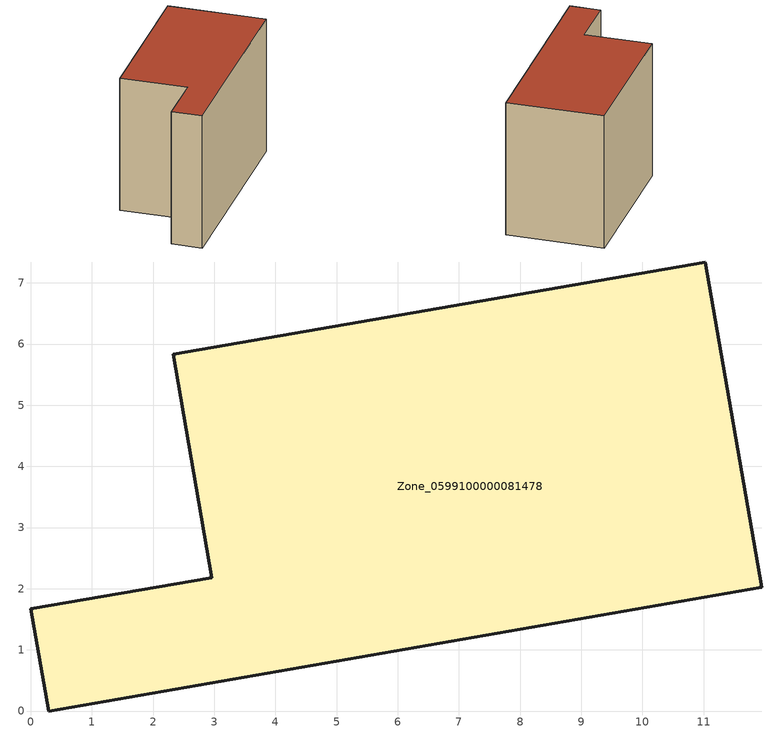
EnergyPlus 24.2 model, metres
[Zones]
Zone_0599100000081478
 floor ground (C_G): 0,1.67 2.96,2.18 2.33,5.83 11.03,7.34 11.95,2.02 0.3,0 z0
 wall outside (C_F): 2.96,2.18 0,1.67 0.3,0 11.95,2.02 11.03,7.34 2.33,5.83 2.96,2.18 z0:7.77
 roof outside (C_R): 11.03,7.34 2.33,5.83 2.96,2.18 0,1.67 0.3,0 11.95,2.02 z7.77
[BUILDING]
Pand.0599100000081478: North Axis=0; Terrain=City; Loads Convergence Tolerance Value=0.04; Temperature Convergence Tolerance Value=0.4; Solar Distribution=FullExterior; Maximum Number of Warmup Days=25; Minimum Number of Warmup Days=1
[Site:Location]
Rotterdam.The.Hague.AP_ZH_NLD Design_Conditions: Latitude=51.96; Longitude=4.45; Time Zone=1; Elevation=-4.5
[SITE:GROUNDTEMPERATURE:BUILDINGSURFACE]
18, 18, 18, 18, 18, 18, 18, 18, 18, 18, 18, 18
[MATERIAL] Thermal Absorptance=0.9; Solar Absorptance=0.7; Visible Absorptance=0.7
Name | Roughness | Thickness | Conductivity | Density | Specific Heat
G.TC.1975-1991 | MediumSmooth | 0.15 | 0.288461 | 540 | 1210
F.TC.1975-1991 | Rough | 0.3 | 0.230769 | 1920 | 840
R.TC.1975-1991 | MediumRough | 0.2 | 0.153846 | 1500 | 1000
[CONSTRUCTION]
C_G: G.TC.1975-1991
C_F: F.TC.1975-1991
C_R: R.TC.1975-1991
[ZONE]
Zone_0599100000081478: Type=1; Multiplier=1; Ceiling Height=Autocalculate; Volume=Autocalculate; Floor Area=autocalculate; Part of Total Floor Area=Yes
[ZONEINFILTRATION:DESIGNFLOWRATE]
Infil_Zone_0599100000081478: Zone or ZoneList or Space or SpaceList=Zone_0599100000081478; Schedule=AlwaysOn; Design Flow Rate Calculation Method=Flow/Area; Flow Rate per Floor Area=0.003; Constant Term Coefficient=1; Temperature Term Coefficient=0; Velocity Term Coefficient=0; Velocity Squared Term Coefficient=0
[HVACTEMPLATE:ZONE:IDEALLOADSAIRSYSTEM]
Zone_0599100000081478: Maximum Heating Supply Air Temperature=50; Minimum Cooling Supply Air Temperature=13; Maximum Heating Supply Air Humidity Ratio=0.0156; Minimum Cooling Supply Air Humidity Ratio=0.0077; Heating Limit=NoLimit; Cooling Limit=NoLimit; Dehumidification Control Type=ConstantSensibleHeatRatio; Cooling Sensible Heat Ratio=0.7; Dehumidification Setpoint=60; Humidification Control Type=None; Humidification Setpoint=30; Outdoor Air Method=None; Outdoor Air Flow Rate per Person=0.00944; Outdoor Air Flow Rate per Zone Floor Area=0; Outdoor Air Flow Rate per Zone=0; Demand Controlled Ventilation Type=None; Outdoor Air Economizer Type=NoEconomizer; Heat Recovery Type=None; Sensible Heat Recovery Effectiveness=0.7; Latent Heat Recovery Effectiveness=0.65
[ZONECONTROL:THERMOSTAT]
ThermostatControl_Zone_0599100000081478: Zone or ZoneList=Zone_0599100000081478; Control Type Schedule=DualSetpointControlType; Control 1=Thermostat_Zone_0599100000081478; Temperature Difference Between Cutout And Setpoint=0
[THERMOSTATSETPOINT:DUALSETPOINT]
Thermostat_Zone_0599100000081478: Heating Setpoint Temperature Schedule=HeatingSetpoint_Zone_0599100000081478; Cooling Setpoint Temperature Schedule=CoolingSetpoint_Zone_0599100000081478
[SCHEDULE:COMPACT]
HeatingSetpoint_Zone_0599100000081478: Through: 12/31, For: AllDays, Until: 24:00, 21
CoolingSetpoint_Zone_0599100000081478: Through: 12/31, For: AllDays, Until: 24:00, 24
DualSetpointControlType: Through: 12/31, For: AllDays, Until: 24:00, 4
AlwaysOn: Through: 12/31, For: AllDays, Until: 24:00, 1
